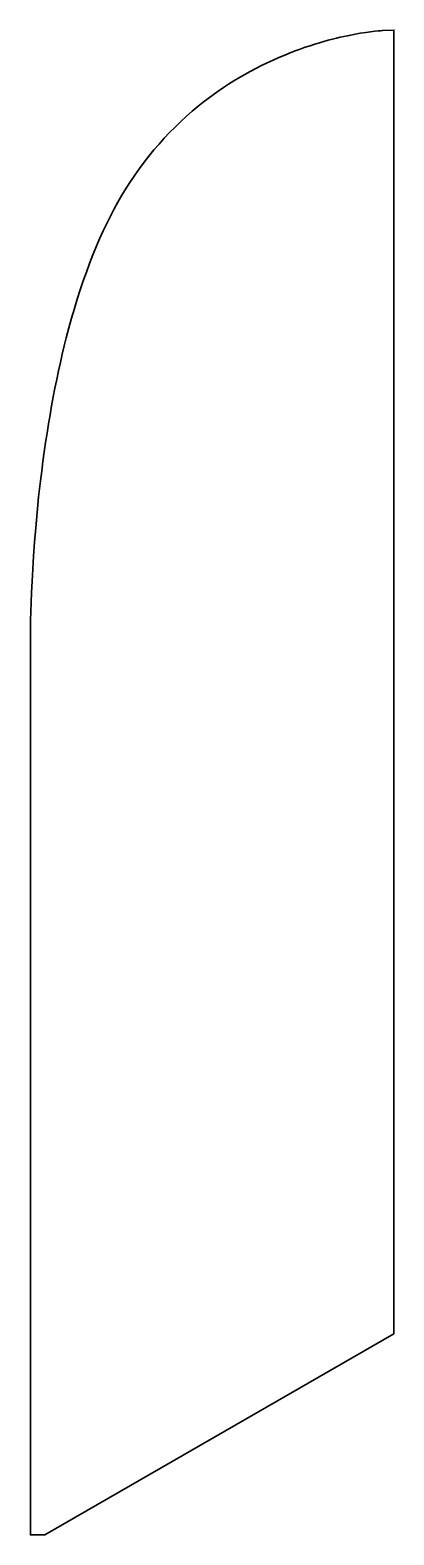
# Model space of a CAD drawing. Extents: x 127 to 776, y -127 to 2557.
import ezdxf

# ---------------------------------------------------------------- set-up
doc = ezdxf.new("R2010")
doc.units = 0
doc.header["$MEASUREMENT"] = 0
doc.layers.add('Thru-cut', color=7, linetype='Continuous', lineweight=0)

msp = doc.modelspace()

# ---------------------------------------------------------------- linework, layer by layer
at = {"layer": 'Thru-cut', "color": 140, "lineweight": 35, "true_color": 0x00aeef}
msp.add_open_spline([(775.9, 231.2), (775.9, 231.2), (775.9, 2556.8), (775.9, 2556.8), (775.9, 2556.8), (756, 2555.9), (756, 2555.9), (755.2, 2555.9), (735.7, 2555), (704.4, 2549.1), (675.9, 2543.8), (631.3, 2533.1), (581.2, 2512.4), (524.8, 2489.3), (472.8, 2458.5), (426.9, 2421.1), (369.4, 2374.2), (321.1, 2316.7), (283.5, 2250.2), (246.8, 2185.4), (215.8, 2103.8), (191.3, 2007.8), (171.8, 1931.5), (156.3, 1845.8), (145.3, 1753.1), (126.7, 1597), (127.1, 1472.6), (127.2, 1469.1), (127.2, 1469.1), (127.2, -127.3), (127.2, -127.3), (127.2, -127.3), (152.9, -127.3), (152.9, -127.3), (152.9, -127.3), (775.9, 231.2), (775.9, 231.2)], degree=3, knots=[0, 0, 0, 0, 1, 1, 1, 2, 2, 2, 3, 3, 3, 4, 4, 4, 5, 5, 5, 6, 6, 6, 7, 7, 7, 8, 8, 8, 9, 9, 9, 10, 10, 10, 11, 11, 11, 12, 12, 12, 12], dxfattribs=at)

doc.saveas('drawing.dxf')
